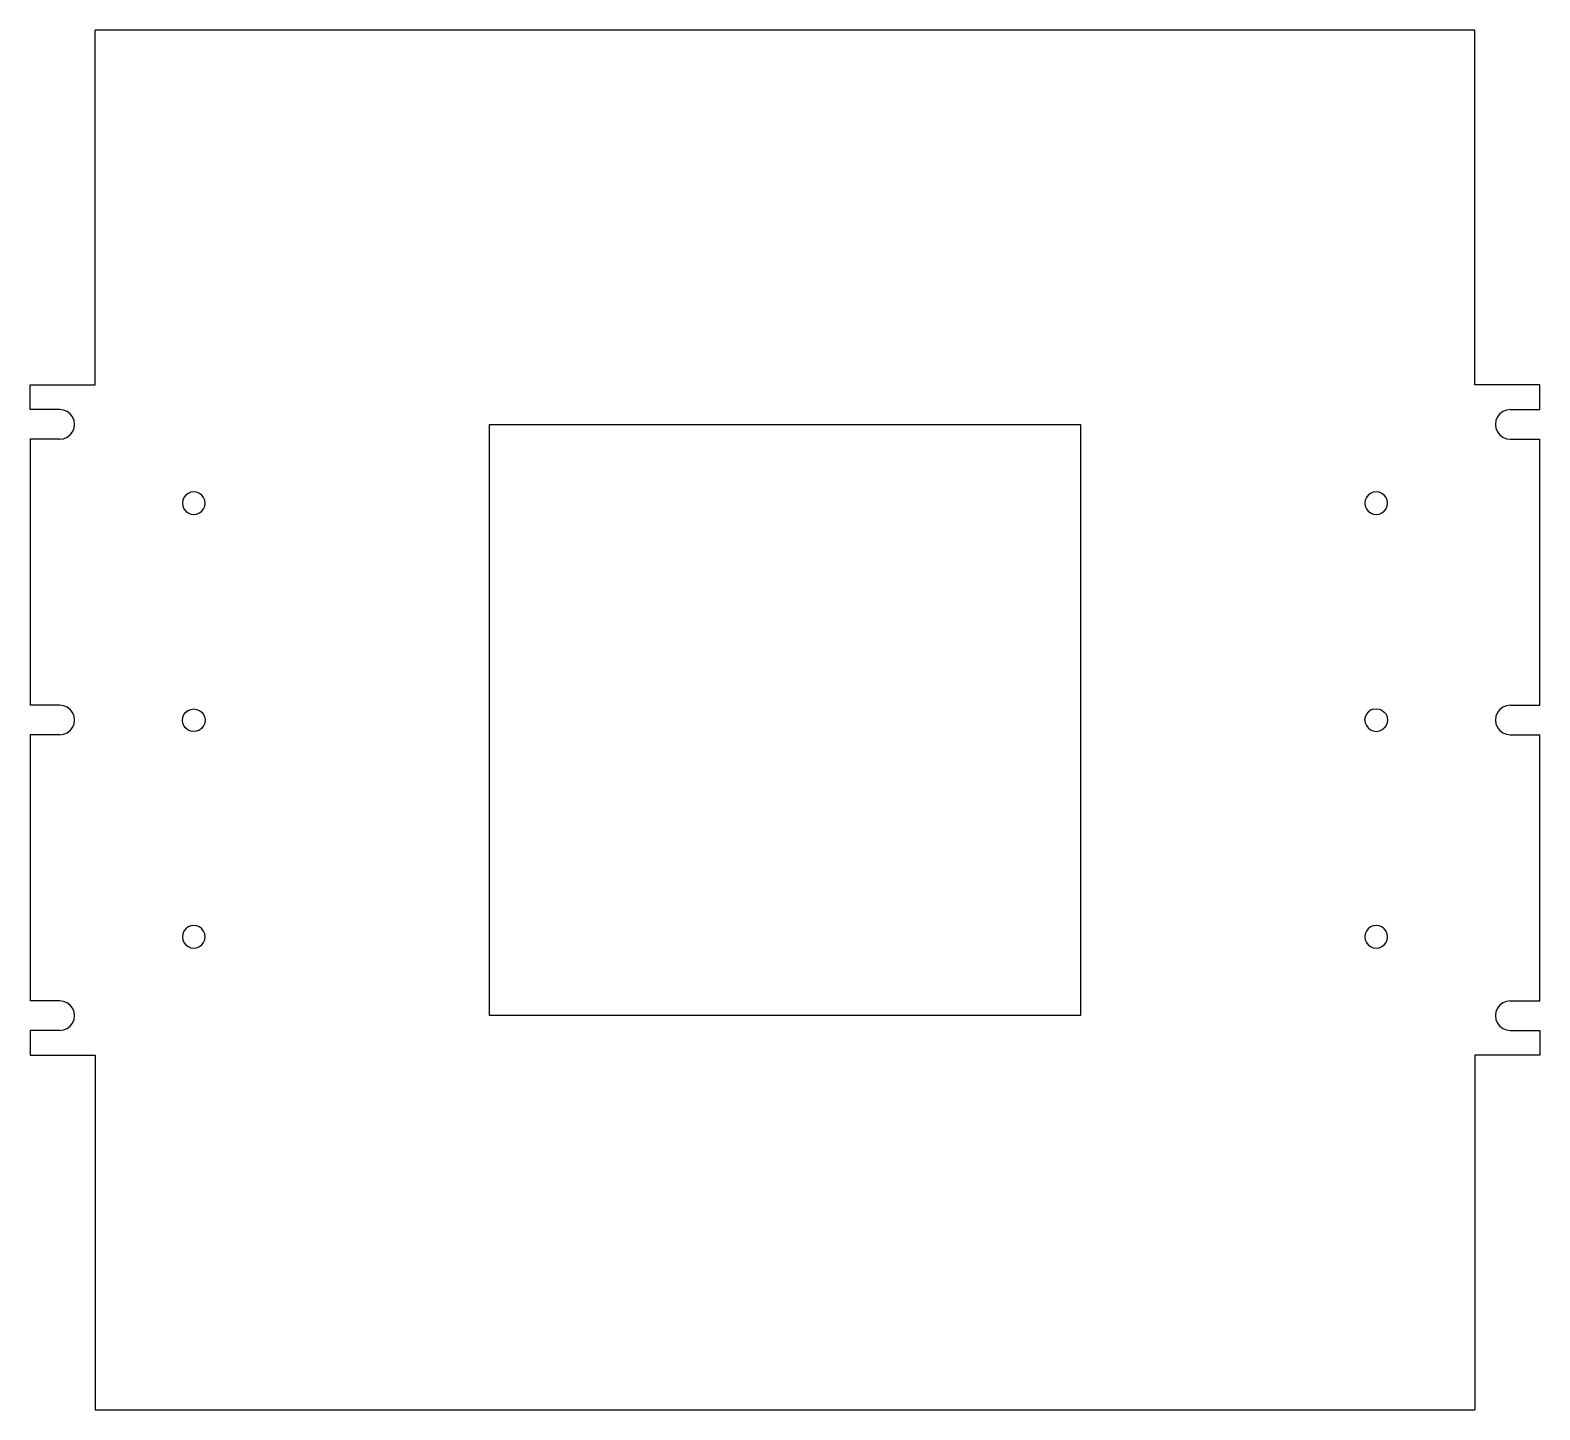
# Model space of a CAD drawing. Header units: metres. Extents: x -731 to -578, y -931 to -791.
import ezdxf

# ---------------------------------------------------------------- set-up
doc = ezdxf.new("R2010")
doc.units = ezdxf.units.M

msp = doc.modelspace()

# ---------------------------------------------------------------- linework, layer by layer
at = {"layer": 'Layer0'}
for p, q in [((-584.71, -790.69), (-724.71, -790.69)), ((-724.71, -826.69), (-724.71, -790.69)), ((-584.71, -826.69), (-584.71, -790.69)), ((-731.31, -826.69), (-724.71, -826.69)), ((-731.31, -829.19), (-731.31, -826.69)), ((-578.11, -826.69), (-584.71, -826.69)), ((-578.11, -829.19), (-578.11, -826.69)), ((-728.31, -829.19), (-731.31, -829.19)), ((-727.93, -829.24), (-728.31, -829.19)), ((-727.56, -829.39), (-727.93, -829.24)), ((-727.25, -829.63), (-727.56, -829.39)), ((-727.01, -829.94), (-727.25, -829.63)), ((-726.86, -830.3), (-727.01, -829.94)), ((-726.81, -830.69), (-726.86, -830.3)), ((-582.56, -830.3), (-582.61, -830.69)), ((-582.41, -829.94), (-582.56, -830.3)), ((-582.17, -829.63), (-582.41, -829.94)), ((-581.86, -829.39), (-582.17, -829.63)), ((-581.5, -829.24), (-581.86, -829.39)), ((-581.11, -829.19), (-581.5, -829.24)), ((-581.11, -829.19), (-578.11, -829.19)), ((-727.56, -831.99), (-727.25, -831.75)), ((-727.25, -831.75), (-727.01, -831.44)), ((-727.01, -831.44), (-726.86, -831.08)), ((-726.86, -831.08), (-726.81, -830.69)), ((-684.71, -890.69), (-684.71, -830.69)), ((-684.71, -830.69), (-624.71, -830.69)), ((-624.71, -830.69), (-624.71, -890.69)), ((-582.61, -830.69), (-582.56, -831.08)), ((-582.56, -831.08), (-582.41, -831.44)), ((-582.41, -831.44), (-582.17, -831.75)), ((-582.17, -831.75), (-581.86, -831.99)), ((-731.31, -832.19), (-731.31, -859.19)), ((-728.31, -832.19), (-731.31, -832.19)), ((-728.31, -832.19), (-727.93, -832.14)), ((-727.93, -832.14), (-727.56, -831.99)), ((-581.86, -831.99), (-581.5, -832.14)), ((-581.5, -832.14), (-581.11, -832.19)), ((-581.11, -832.19), (-578.11, -832.19)), ((-578.11, -859.19), (-578.11, -832.19)), ((-715.53, -837.88), (-715.71, -838.11)), ((-715.29, -837.69), (-715.53, -837.88)), ((-715.01, -837.58), (-715.29, -837.69)), ((-714.71, -837.54), (-715.01, -837.58)), ((-714.42, -837.58), (-714.71, -837.54)), ((-714.14, -837.69), (-714.42, -837.58)), ((-713.9, -837.88), (-714.14, -837.69)), ((-713.72, -838.11), (-713.9, -837.88)), ((-595.53, -837.88), (-595.71, -838.11)), ((-595.29, -837.69), (-595.53, -837.88)), ((-595.01, -837.58), (-595.29, -837.69)), ((-594.71, -837.54), (-595.01, -837.58)), ((-594.42, -837.58), (-594.71, -837.54)), ((-594.14, -837.69), (-594.42, -837.58)), ((-593.9, -837.88), (-594.14, -837.69)), ((-593.72, -838.11), (-593.9, -837.88)), ((-715.82, -838.39), (-715.86, -838.69)), ((-715.86, -838.69), (-715.82, -838.99)), ((-715.71, -838.11), (-715.82, -838.39)), ((-715.82, -838.99), (-715.71, -839.26)), ((-715.71, -839.26), (-715.53, -839.5)), ((-715.53, -839.5), (-715.29, -839.68)), ((-714.14, -839.68), (-713.9, -839.5)), ((-713.9, -839.5), (-713.72, -839.26)), ((-713.6, -838.39), (-713.72, -838.11)), ((-713.72, -839.26), (-713.6, -838.99)), ((-713.56, -838.69), (-713.6, -838.39)), ((-713.6, -838.99), (-713.56, -838.69)), ((-595.82, -838.39), (-595.86, -838.69)), ((-595.86, -838.69), (-595.82, -838.99)), ((-595.71, -838.11), (-595.82, -838.39)), ((-595.82, -838.99), (-595.71, -839.26)), ((-595.71, -839.26), (-595.53, -839.5)), ((-595.53, -839.5), (-595.29, -839.68)), ((-594.14, -839.68), (-593.9, -839.5)), ((-593.9, -839.5), (-593.72, -839.26)), ((-593.6, -838.39), (-593.72, -838.11)), ((-593.72, -839.26), (-593.6, -838.99)), ((-593.56, -838.69), (-593.6, -838.39)), ((-593.6, -838.99), (-593.56, -838.69)), ((-715.29, -839.68), (-715.01, -839.8)), ((-715.01, -839.8), (-714.71, -839.84)), ((-714.71, -839.84), (-714.42, -839.8)), ((-714.42, -839.8), (-714.14, -839.68)), ((-595.29, -839.68), (-595.01, -839.8)), ((-595.01, -839.8), (-594.71, -839.84)), ((-594.71, -839.84), (-594.42, -839.8)), ((-594.42, -839.8), (-594.14, -839.68)), ((-728.31, -859.19), (-731.31, -859.19)), ((-727.93, -859.24), (-728.31, -859.19)), ((-727.56, -859.39), (-727.93, -859.24)), ((-727.25, -859.63), (-727.56, -859.39)), ((-581.86, -859.39), (-582.17, -859.63)), ((-581.5, -859.24), (-581.86, -859.39)), ((-581.11, -859.19), (-581.5, -859.24)), ((-581.11, -859.19), (-578.11, -859.19)), ((-727.01, -859.94), (-727.25, -859.63)), ((-726.86, -860.3), (-727.01, -859.94)), ((-726.81, -860.69), (-726.86, -860.3)), ((-726.86, -861.08), (-726.81, -860.69)), ((-715.86, -860.72), (-715.82, -860.42)), ((-715.82, -861.02), (-715.86, -860.72)), ((-715.82, -860.42), (-715.71, -860.14)), ((-715.71, -860.14), (-715.53, -859.91)), ((-715.53, -859.91), (-715.29, -859.72)), ((-715.29, -859.72), (-715.01, -859.61)), ((-715.01, -859.61), (-714.71, -859.57)), ((-714.71, -859.57), (-714.42, -859.61)), ((-714.42, -859.61), (-714.14, -859.72)), ((-714.14, -859.72), (-713.9, -859.91)), ((-713.9, -859.91), (-713.72, -860.14)), ((-713.72, -860.14), (-713.6, -860.42)), ((-713.6, -860.42), (-713.56, -860.72)), ((-713.56, -860.72), (-713.6, -861.02)), ((-595.86, -860.69), (-595.84, -860.47)), ((-595.86, -860.69), (-595.82, -860.99)), ((-595.84, -860.47), (-595.82, -860.39)), ((-595.71, -860.11), (-595.82, -860.39)), ((-595.53, -859.88), (-595.71, -860.11)), ((-595.29, -859.69), (-595.53, -859.88)), ((-595.01, -859.58), (-595.29, -859.69)), ((-595.01, -859.58), (-594.71, -859.54)), ((-594.71, -859.54), (-594.42, -859.58)), ((-594.42, -859.58), (-594.14, -859.69)), ((-594.14, -859.69), (-593.9, -859.88)), ((-593.9, -859.88), (-593.72, -860.11)), ((-593.72, -860.11), (-593.61, -860.36)), ((-593.61, -860.36), (-593.6, -860.39)), ((-593.6, -860.39), (-593.56, -860.69)), ((-593.56, -860.69), (-593.6, -860.99)), ((-582.56, -860.3), (-582.61, -860.69)), ((-582.61, -860.69), (-582.56, -861.08)), ((-582.41, -859.94), (-582.56, -860.3)), ((-582.17, -859.63), (-582.41, -859.94)), ((-728.31, -862.19), (-731.31, -862.19)), ((-731.31, -862.19), (-731.31, -889.19)), ((-728.31, -862.19), (-727.93, -862.14)), ((-727.93, -862.14), (-727.56, -861.99)), ((-727.56, -861.99), (-727.25, -861.75)), ((-727.25, -861.75), (-727.01, -861.44)), ((-727.01, -861.44), (-726.86, -861.08)), ((-715.71, -861.29), (-715.82, -861.02)), ((-715.53, -861.53), (-715.71, -861.29)), ((-715.29, -861.71), (-715.53, -861.53)), ((-715.01, -861.83), (-715.29, -861.71)), ((-714.71, -861.87), (-715.01, -861.83)), ((-714.42, -861.83), (-714.71, -861.87)), ((-714.14, -861.71), (-714.42, -861.83)), ((-713.9, -861.53), (-714.14, -861.71)), ((-713.72, -861.29), (-713.9, -861.53)), ((-713.6, -861.02), (-713.72, -861.29)), ((-595.82, -860.99), (-595.71, -861.26)), ((-595.71, -861.26), (-595.53, -861.5)), ((-595.53, -861.5), (-595.29, -861.68)), ((-595.29, -861.68), (-595.01, -861.8)), ((-595.01, -861.8), (-594.71, -861.84)), ((-594.71, -861.84), (-594.42, -861.8)), ((-594.42, -861.8), (-594.14, -861.68)), ((-594.14, -861.68), (-593.9, -861.5)), ((-593.72, -861.26), (-593.9, -861.5)), ((-593.6, -860.99), (-593.72, -861.26)), ((-582.56, -861.08), (-582.41, -861.44)), ((-582.41, -861.44), (-582.17, -861.75)), ((-582.17, -861.75), (-581.86, -861.99)), ((-581.86, -861.99), (-581.5, -862.14)), ((-581.5, -862.14), (-581.11, -862.19)), ((-581.11, -862.19), (-578.11, -862.19)), ((-578.11, -889.19), (-578.11, -862.19)), ((-715.82, -882.39), (-715.86, -882.69)), ((-715.71, -882.11), (-715.82, -882.39)), ((-715.53, -881.88), (-715.71, -882.11)), ((-715.29, -881.69), (-715.53, -881.88)), ((-715.01, -881.58), (-715.29, -881.69)), ((-714.71, -881.54), (-715.01, -881.58)), ((-714.42, -881.58), (-714.71, -881.54)), ((-714.14, -881.69), (-714.42, -881.58)), ((-713.9, -881.88), (-714.14, -881.69)), ((-713.72, -882.11), (-713.9, -881.88)), ((-713.6, -882.39), (-713.72, -882.11)), ((-713.56, -882.69), (-713.6, -882.39)), ((-595.82, -882.39), (-595.86, -882.69)), ((-595.71, -882.11), (-595.82, -882.39)), ((-595.53, -881.88), (-595.71, -882.11)), ((-595.29, -881.69), (-595.53, -881.88)), ((-595.01, -881.58), (-595.29, -881.69)), ((-594.71, -881.54), (-595.01, -881.58)), ((-594.42, -881.58), (-594.71, -881.54)), ((-594.14, -881.69), (-594.42, -881.58)), ((-593.9, -881.88), (-594.14, -881.69)), ((-593.72, -882.11), (-593.9, -881.88)), ((-593.6, -882.39), (-593.72, -882.11)), ((-593.56, -882.69), (-593.6, -882.39)), ((-715.86, -882.69), (-715.82, -882.99)), ((-715.82, -882.99), (-715.71, -883.26)), ((-715.71, -883.26), (-715.53, -883.5)), ((-715.53, -883.5), (-715.29, -883.68)), ((-715.29, -883.68), (-715.01, -883.8)), ((-715.01, -883.8), (-714.71, -883.84)), ((-714.71, -883.84), (-714.42, -883.8)), ((-714.42, -883.8), (-714.14, -883.68)), ((-714.14, -883.68), (-713.9, -883.5)), ((-713.9, -883.5), (-713.72, -883.26)), ((-713.72, -883.26), (-713.6, -882.99)), ((-713.6, -882.99), (-713.56, -882.69)), ((-595.86, -882.69), (-595.82, -882.99)), ((-595.82, -882.99), (-595.71, -883.26)), ((-595.71, -883.26), (-595.53, -883.5)), ((-595.53, -883.5), (-595.29, -883.68)), ((-595.29, -883.68), (-595.01, -883.8)), ((-595.01, -883.8), (-594.71, -883.84)), ((-594.71, -883.84), (-594.42, -883.8)), ((-594.42, -883.8), (-594.14, -883.68)), ((-594.14, -883.68), (-593.9, -883.5)), ((-593.9, -883.5), (-593.72, -883.26)), ((-593.72, -883.26), (-593.6, -882.99)), ((-593.6, -882.99), (-593.56, -882.69)), ((-728.31, -889.19), (-731.31, -889.19)), ((-727.93, -889.24), (-728.31, -889.19)), ((-727.56, -889.39), (-727.93, -889.24)), ((-727.25, -889.63), (-727.56, -889.39)), ((-727.01, -889.94), (-727.25, -889.63)), ((-726.86, -890.3), (-727.01, -889.94)), ((-582.41, -889.94), (-582.56, -890.3)), ((-582.17, -889.63), (-582.41, -889.94)), ((-581.86, -889.39), (-582.17, -889.63)), ((-581.5, -889.24), (-581.86, -889.39)), ((-581.11, -889.19), (-581.5, -889.24)), ((-581.11, -889.19), (-578.11, -889.19)), ((-727.25, -891.75), (-727.01, -891.44)), ((-727.01, -891.44), (-726.86, -891.08)), ((-726.81, -890.69), (-726.86, -890.3)), ((-726.86, -891.08), (-726.81, -890.69)), ((-624.71, -890.69), (-684.71, -890.69)), ((-582.56, -890.3), (-582.61, -890.69)), ((-582.61, -890.69), (-582.56, -891.08)), ((-582.56, -891.08), (-582.41, -891.44)), ((-582.41, -891.44), (-582.17, -891.75)), ((-731.31, -892.19), (-731.31, -894.69)), ((-728.31, -892.19), (-731.31, -892.19)), ((-728.31, -892.19), (-727.93, -892.14)), ((-727.93, -892.14), (-727.56, -891.99)), ((-727.56, -891.99), (-727.25, -891.75)), ((-582.17, -891.75), (-581.86, -891.99)), ((-581.86, -891.99), (-581.5, -892.14)), ((-581.5, -892.14), (-581.11, -892.19)), ((-581.11, -892.19), (-578.11, -892.19)), ((-578.11, -892.19), (-578.11, -894.69)), ((-731.31, -894.69), (-724.71, -894.69)), ((-724.71, -894.69), (-724.71, -930.69)), ((-584.71, -894.69), (-584.71, -930.69)), ((-578.11, -894.69), (-584.71, -894.69)), ((-724.71, -930.69), (-584.71, -930.69))]:
    msp.add_line(p, q, dxfattribs=at)

doc.saveas('drawing.dxf')
